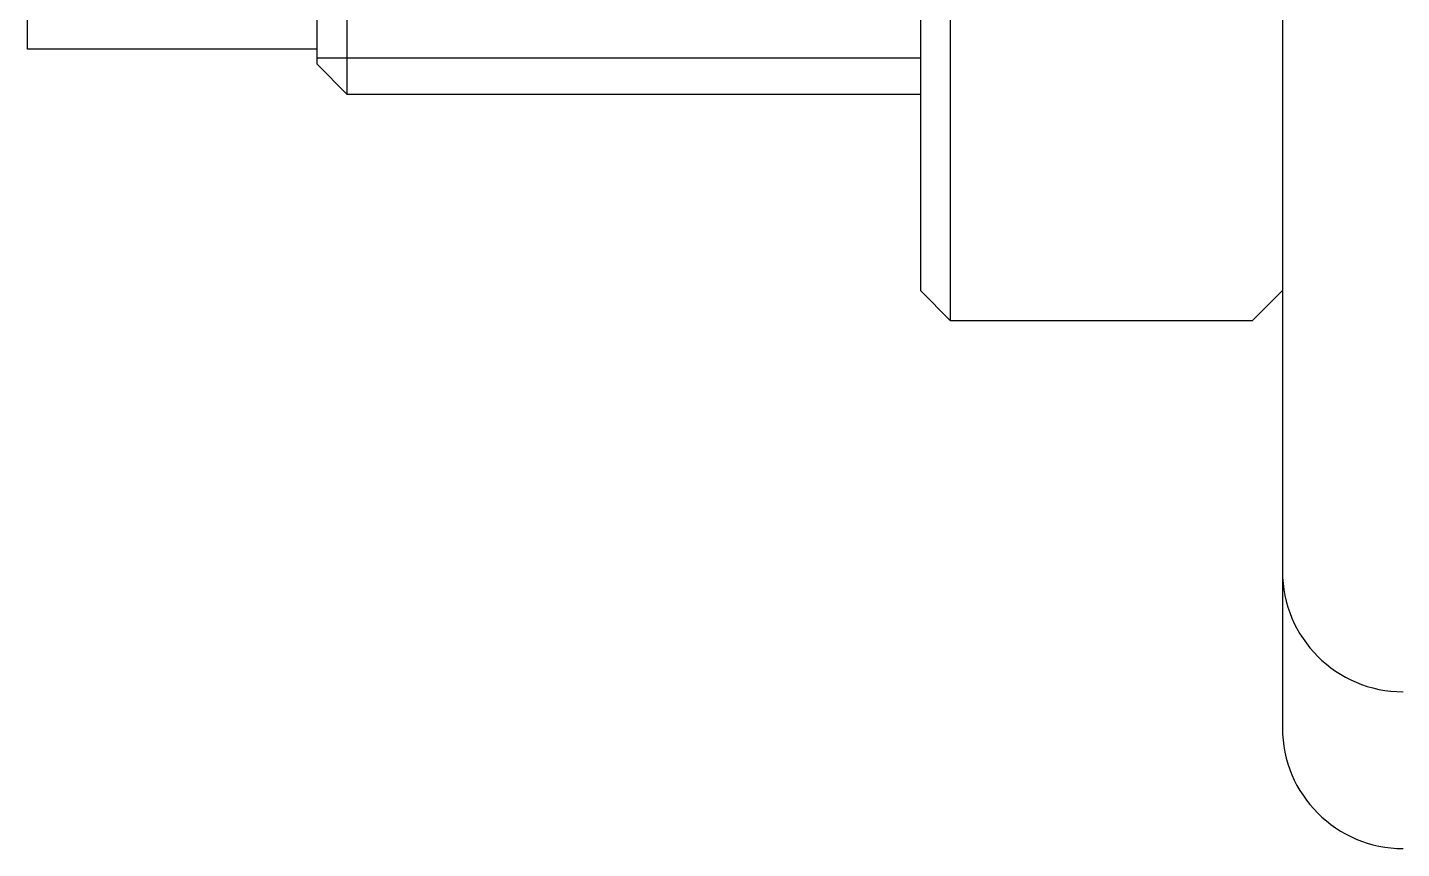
# Model space of a CAD drawing. Extents: x -644 to 949, y 138 to 558.
# Drawn here: x -493.57 to -470.8, y 208.25 to 221.86 of the extents above; entities that cross this region are included whole.
import ezdxf

# ---------------------------------------------------------------- set-up
doc = ezdxf.new("R2010")
doc.units = 0
doc.linetypes.add('CONTINOUS', pattern=[0])
doc.layers.get('0').update_dxf_attribs({"linetype": 'CONTINUOUS'})

msp = doc.modelspace()

# ---------------------------------------------------------------- linework, layer by layer
at = {"color": 7, "linetype": 'CONTINOUS'}
for p, q in [((-472.773, 286.251), (-472.773, 210.251)), ((-478.273, 217.001), (-478.273, 244.501)), ((-478.773, 244.001), (-478.773, 217.501)), ((-488.273, 220.751), (-488.273, 240.751)), ((-488.773, 221.251), (-488.773, 240.251)), ((-493.573, 221.501), (-493.573, 240.001)), ((-488.773, 221.501), (-493.573, 221.501)), ((-478.773, 221.351), (-488.773, 221.351)), ((-488.273, 220.751), (-488.773, 221.251)), ((-478.773, 220.751), (-488.273, 220.751)), ((-478.773, 217.501), (-478.273, 217.001)), ((-473.273, 217.001), (-472.773, 217.501)), ((-473.273, 217.001), (-478.273, 217.001))]:
    msp.add_line(p, q, dxfattribs=at)
for centre in [(-470.773, 212.849), (-470.773, 210.251)]:
    msp.add_arc(centre, 2, 180, 270, dxfattribs=at)

doc.saveas('drawing.dxf')
